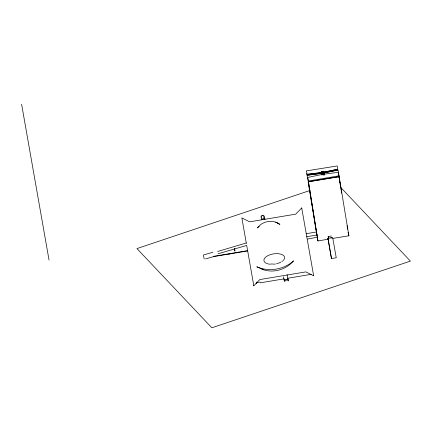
<?xml version="1.0" encoding="UTF-8"?>
<svg xmlns="http://www.w3.org/2000/svg" width="432" height="432" viewBox="0 0 432 432"><rect width="100%" height="100%" fill="white"/><g stroke="black" fill="none" stroke-linecap="round" stroke-linejoin="round"><path stroke-width="0.65" d="M312.017 266.49L301.714 207.943L295.726 214.148L249.631 221.832L241.866 217.922M218.084 253.773L246.704 245.43L253.805 285.779L259.794 279.574L305.883 271.89L313.654 275.805M259.313 226.292L257.44 227.945C262.37 220.871 273.051 219.197 279.941 224.359L277.684 223.366M309.976 190.48L136.96 248.584L211.847 327.796L410.4 261.112L340.6 187.277M217.636 251.478L246.278 243.005M212.819 252.277L203.44 254.95L204.152 259M205.492 258.935L213.581 256.63L247.801 250.922M228.749 254.097L231.325 253.411M323.946 172.217L337.77 169.241L322.531 172.384L307.087 174.355L322.553 172.503M337.813 170.035L322.844 173.124L323.055 174.398M337.846 170.132L322.882 173.221L323.098 174.55M307.498 177.476L322.871 174.307L338.45 172.319M307.832 178.243L317.936 240.98L308.443 181.694L339.001 176.699L308.459 181.791M347.533 229.284L347.112 225.704M307.681 239.042L317.002 237.249M262.343 215.552L262.867 215.492M306.477 170.878L337.187 165.953L337.786 169.36M321.403 172.076L322.191 171.947L322.159 171.304L322.634 174.004M323.039 172.06L323.827 171.931L323.795 171.288L324.459 175.106M307.643 177.52L308.264 181.046L338.926 175.813M261.43 215.563L263.493 215.217L264.265 219.596M261.247 219.175L264.902 218.565M262.516 219.299L261.295 219.472M306.148 233.712L316.1 232.049M306.682 236.725L317.326 234.922M213.532 256.327L247.649 250.636M327.947 238.232L331.425 258.568L336.236 257.764L332.662 237.443L327.947 238.232L331.511 258.46M330.583 238.129L331.684 237.946M327.915 239.215L318.146 240.948M332.726 238.41L348.894 235.818L338.051 170.089M256.576 282.647L260.188 282.042M260.312 282.82L283.867 278.894M287.663 278.262L311.218 274.336M284.11 279.839L287.885 279.207L287.091 274.703M287.977 279.855L284.197 280.481L283.549 276.788M322.677 173.264L307.303 175.225L322.466 173.183L322.758 174.782L321.829 174.938L321.295 171.45L321.872 174.776L321.77 174.145M270.572 264.028L273.208 264.011M327.861 238.334L328.93 238.405M256.646 283.322L256.532 283.3A0.934 0.459 -9.3 0 0 256.073 283.37L256.052 283.489A0.934 0.459 -9.3 0 0 256.468 283.419L256.451 282.112M263.741 269.822C274.352 273.213 286.47 269.282 293.603 260.825C284.062 269.606 268.623 272.144 256.802 266.798L263.741 269.822L260.744 268.52M278.294 223.333L275.594 222.145M234.776 251.068L234.355 248.665M328.19 236.552L328.379 237.611M338.947 175.932L338.326 172.4M348.894 235.818L348.068 232.411M323.028 172.406L323.384 174.431M331.452 236.007L328.174 236.461L328.46 238.205M306.509 171.067L307.109 174.479M316.154 230.828L316.364 232.043M312.088 266.906L313.583 275.384M287.68 278.602L288.052 278.71L288.398 280.816L288.052 280.876L287.852 279.65M264.222 215.968L264.886 219.742M261.511 216.059L261.733 217.312M260.982 216.513L261.533 219.731M241.931 218.344L246.348 243.427M21.6 104.204L49.037 260.053M338.985 176.602L341.707 193.244M338.855 176.423L339.071 177.741M339.287 179.059L339.503 180.376M339.719 181.699L339.935 183.017M340.151 184.334L340.367 185.657M323.471 174.469L323.573 175.095L322.936 171.434L322.996 172.222M306.769 173.545L307.476 177.86M308.146 181.937L316.019 230.029M301.714 207.943L301.779 208.364M284.796 280.341L284.969 281.389L284.623 281.443L284.251 279.18M253.735 285.363L253.805 285.779M234.635 248.643L235.013 250.938M264.033 261.079A10.46 5.135 -9.3 0 1 276.151 253.633A10.46 5.135 -9.3 0 1 283.171 260.507M282.679 260.944A10.46 5.135 -9.3 0 1 281.821 261.576M280.832 262.165A10.46 5.135 -9.3 0 1 276.61 263.725M275.416 263.979A10.46 5.135 -9.3 0 1 273.785 264.206M269.989 264.222A10.46 5.135 -9.3 0 1 268.229 263.93M267.694 263.79A10.46 5.135 -9.3 0 1 266.701 263.45M266.252 263.25A10.46 5.135 -9.3 0 1 264.222 261.5"/></g></svg>
